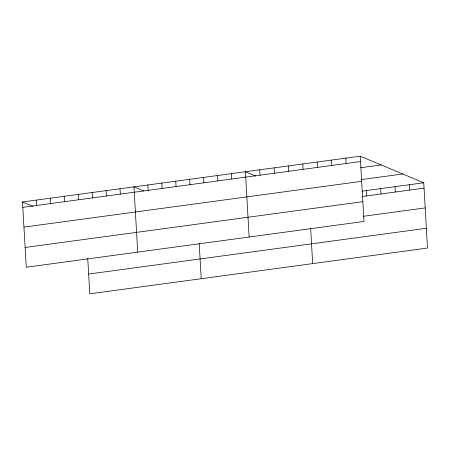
<?xml version="1.0" encoding="UTF-8"?>
<svg xmlns="http://www.w3.org/2000/svg" width="450" height="450" viewBox="0 0 450 450"><rect width="100%" height="100%" fill="white"/><g stroke="black" fill="none" stroke-linecap="round" stroke-linejoin="round"><path stroke-width="0.67" d="M360.219 156.178L363.983 221.451L26.263 267.233L22.5 201.96L360.219 156.178L423.737 182.768L427.5 248.04L89.781 293.822L87.739 258.446M22.809 207.338L360.529 161.556M360.675 167.732L381.184 164.953M361.086 179.646L402.778 173.993M23.951 227.104L361.671 181.322M362.222 191.109L423.737 182.768M362.531 196.481L424.046 188.145M25.121 247.466L362.846 201.684M363.673 216.248L425.188 207.911M88.639 274.056L426.358 228.274M255.876 176.13L245.396 171.743L249.159 237.015M143.848 190.997L133.948 186.851L137.711 252.124M22.5 201.96L32.979 206.347M409.382 184.714L409.691 190.091M395.032 186.66L395.342 192.037M380.678 188.606L380.987 193.984M366.322 190.553L366.632 195.93M345.87 158.124L346.179 163.502M331.515 160.071L331.824 165.448M317.16 162.017L317.469 167.389M310.635 228.229L312.677 263.604M302.811 163.958L303.12 169.335M288.456 165.904L288.765 171.281M274.101 167.85L274.41 173.227M259.751 169.796L260.061 175.174M231.463 173.632L231.773 179.01M217.536 175.523L217.845 180.894M203.602 177.407L203.912 182.784M199.187 243.338L201.229 278.713M189.669 179.297L189.984 184.674M175.742 181.187L176.051 186.564M161.809 183.071L162.118 188.449M147.881 184.961L148.191 190.339M120.015 188.741L120.324 194.119M106.087 190.626L106.397 196.003M92.154 192.516L92.464 197.893M78.221 194.406L78.536 199.783M64.294 196.296L64.603 201.667M50.361 198.18L50.67 203.558M36.433 200.07L36.742 205.447"/></g></svg>
